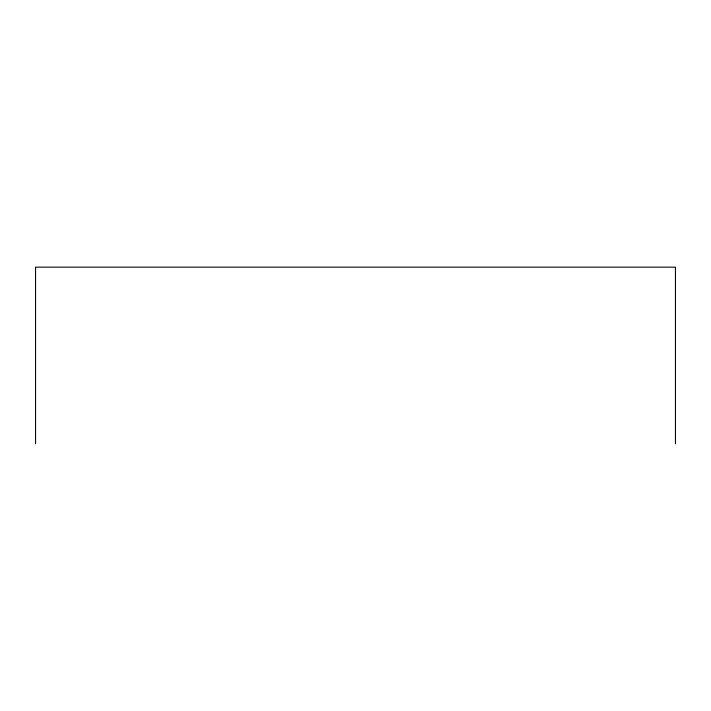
<?xml version="1.0" encoding="UTF-8"?>
<svg xmlns="http://www.w3.org/2000/svg" width="711" height="711" viewBox="0 0 711 711"><rect width="100%" height="100%" fill="white"/><g stroke="black" fill="none" stroke-linecap="round" stroke-linejoin="round"><path stroke-width="1.07" d="M675.45 443.851L675.45 267.149L35.55 267.149L35.55 443.851"/></g></svg>
